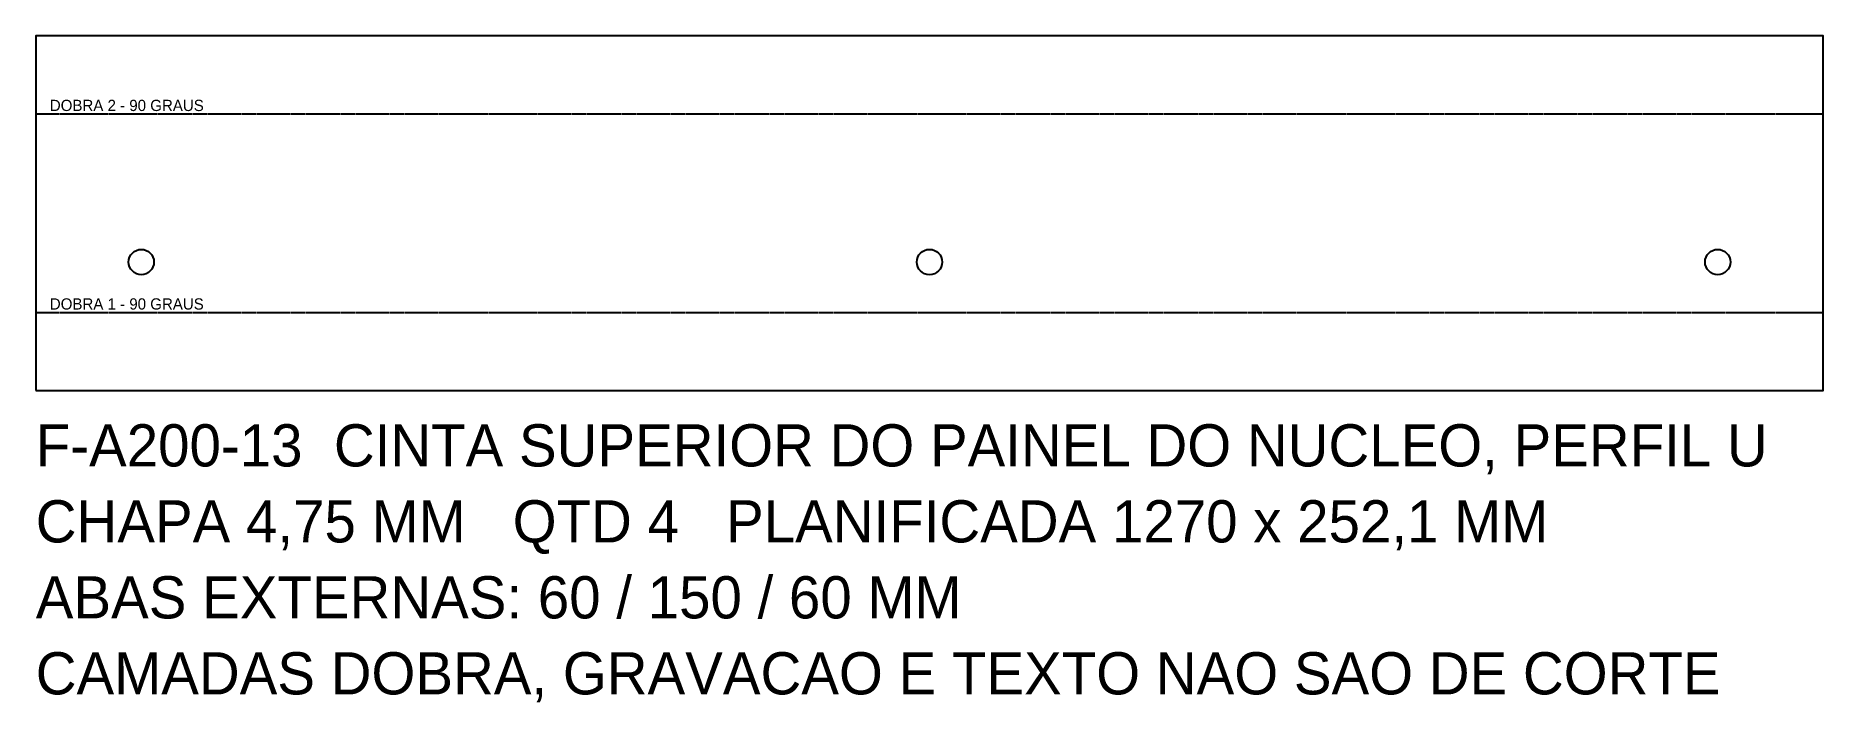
# Model space of a CAD drawing. Header units: millimetres. Extents: x 0 to 1270, y -222 to 252.
import ezdxf

# ---------------------------------------------------------------- set-up
doc = ezdxf.new("R2010")
doc.units = ezdxf.units.MM
doc.linetypes.add('DASHED', pattern=[1.524, 1.27, -0.254])
for name, color, linetype in [('CORTE', 7, 'CONTINUOUS'), ('DOBRA', 2, 'DASHED'), ('TEXTO', 3, 'CONTINUOUS')]:
    doc.layers.add(name, color=color, linetype=linetype)

msp = doc.modelspace()

# ---------------------------------------------------------------- linework, layer by layer
at = {"layer": 'CORTE'}
msp.add_lwpolyline([(0, 0), (1270, 0), (1270, 252.1), (0, 252.1)], close=True, dxfattribs=at)
for centre in [(75, 91.3), (635, 91.3), (1195, 91.3)]:
    msp.add_circle(centre, 9, dxfattribs=at)
at = {"layer": 'DOBRA'}
for p, q in [((0, 196.6), (1270, 196.6)), ((0, 55.5), (1270, 55.5))]:
    msp.add_line(p, q, dxfattribs=at)

# ---------------------------------------------------------------- texts
at = {"layer": 'TEXTO'}
for s, height, p in [('DOBRA 2 - 90 GRAUS', 8, (10, 198.6)), ('DOBRA 1 - 90 GRAUS', 8, (10, 57.5)), ('F-A200-13  CINTA SUPERIOR DO PAINEL DO NUCLEO, PERFIL U', 30, (0, -54)), ('CHAPA 4,75 MM   QTD 4   PLANIFICADA 1270 x 252,1 MM', 30, (0, -108)), ('ABAS EXTERNAS: 60 / 150 / 60 MM', 30, (0, -162)), ('CAMADAS DOBRA, GRAVACAO E TEXTO NAO SAO DE CORTE', 30, (0, -216))]:
    msp.add_text(s, height=height, dxfattribs=at).set_placement(p)

doc.saveas('drawing.dxf')
